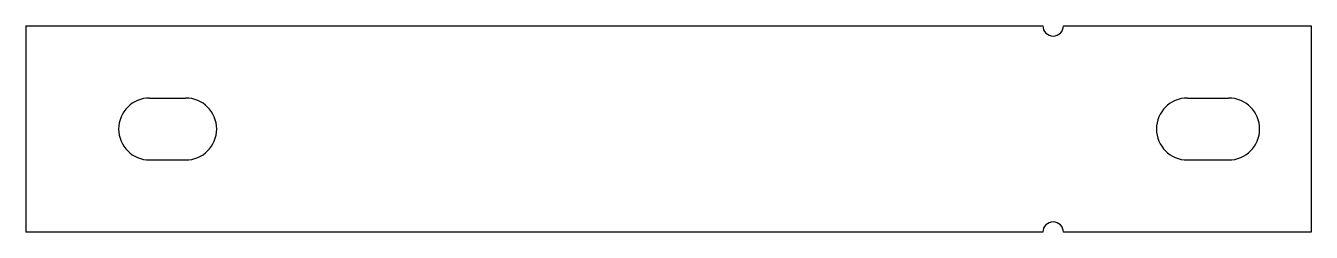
# Model space of a CAD drawing. Extents: x 42 to 291, y -124 to -84.
import ezdxf

# ---------------------------------------------------------------- set-up
doc = ezdxf.new("R2010")
doc.units = 0
doc.header["$MEASUREMENT"] = 0
doc.layers.get('0').update_dxf_attribs({"linetype": 'CONTINUOUS'})

msp = doc.modelspace()

# ---------------------------------------------------------------- linework, layer by layer
for p, q in [((42.41, -84.08), (239.41, -84.08)), ((42.41, -84.08), (42.41, -124.08)), ((243.41, -84.08), (291.41, -84.08)), ((291.41, -84.08), (291.41, -124.08)), ((66.41, -98.08), (73.41, -98.08)), ((267.41, -98.08), (275.41, -98.08)), ((66.41, -110.08), (73.41, -110.08)), ((267.41, -110.08), (275.41, -110.08)), ((239.41, -124.08), (42.41, -124.08)), ((291.41, -124.08), (243.41, -124.08))]:
    msp.add_line(p, q)
for centre, radius, start, end in [((241.41, -84.08), 2, 180, 0), ((66.41, -104.08), 6, 90, 270), ((73.41, -104.08), 6, 270, 90), ((267.41, -104.08), 6, 90, 270), ((275.41, -104.08), 6, 270, 90), ((241.41, -124.08), 2, 0, 180)]:
    msp.add_arc(centre, radius, start, end)

doc.saveas('drawing.dxf')
